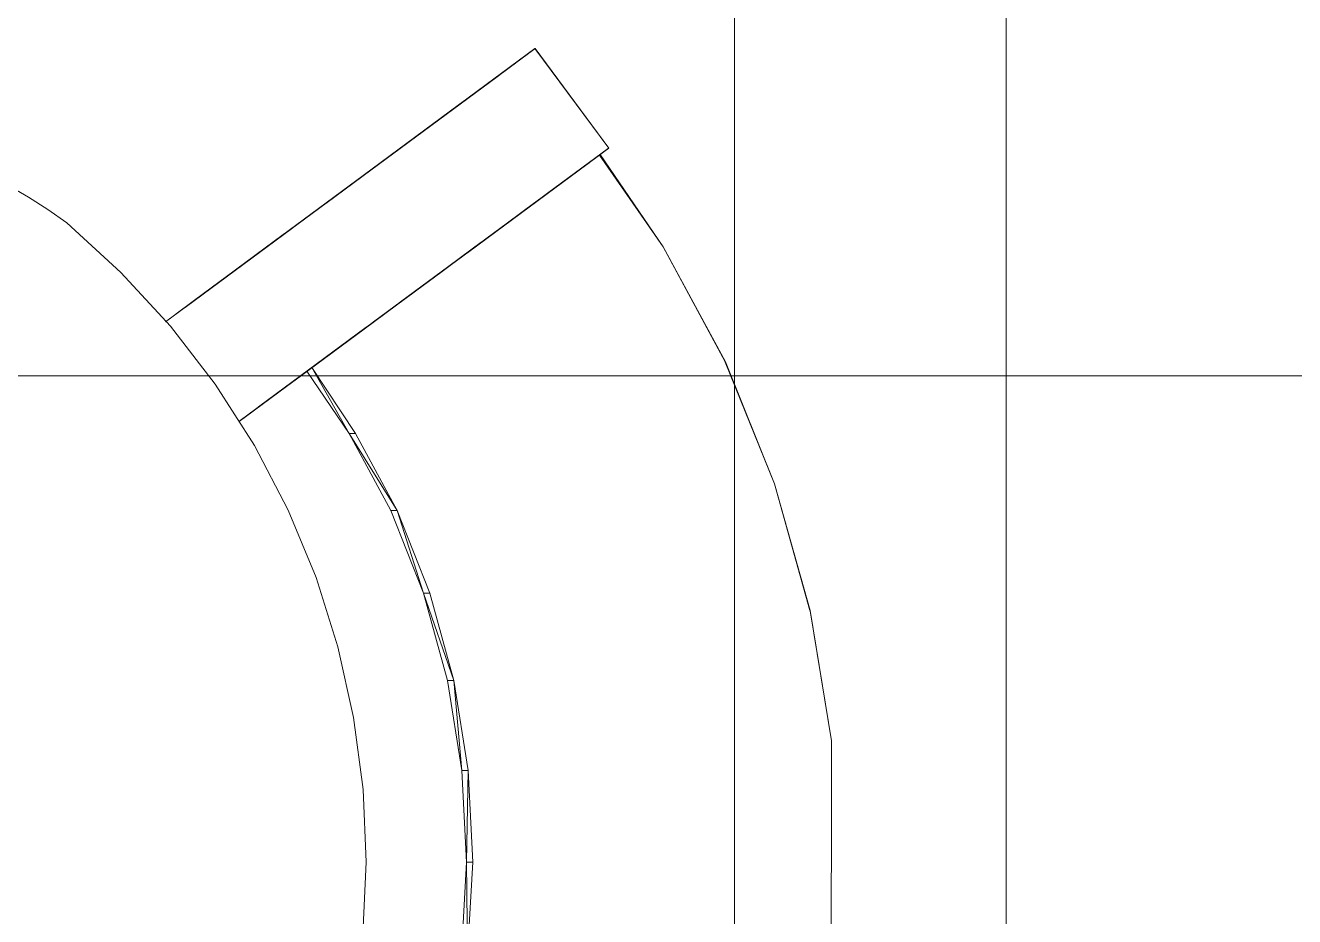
# Model space of a CAD drawing. Extents: x -566 to 72611, y -487 to 32334.
# Drawn here: x 171.61 to 183.16, y 50.22 to 58.33 of the extents above; entities that cross this region are included whole.
import ezdxf

# ---------------------------------------------------------------- set-up
doc = ezdxf.new("R2010")
doc.units = 0
doc.header["$LTSCALE"] = 0.5
doc.header["$MEASUREMENT"] = 0
doc.layers.add('ceilling', color=141, linetype='CONTINUOUS', lineweight=18)
doc.layers.add('floor', color=7, linetype='CONTINUOUS', lineweight=5, true_color=0xcfcfcf)
doc.layers.add('layout', color=7, linetype='CONTINUOUS', lineweight=5, true_color=0xcfcfcf)

msp = doc.modelspace()

# ---------------------------------------------------------------- hatches: boundary and pattern name
at = {"layer": 'floor'}
h = msp.add_hatch(dxfattribs=at)
h.set_pattern_fill('ANSI37', color=256, scale=100, angle=45)
h.set_pattern_definition([(90, (243.028, 267.632), (-12.5, 9e-16), []), (180, (243.028, 267.632), (-9e-16, -12.5), [])])
h.paths.add_polyline_path([(253.46925, 349.5), (154.11744, 349.5), (154.11744, 348.5), (101.14781, 348.5), (101.14781, 349.5), (0, 349.5), (0, 344.5), (36, 344.5, -0.33835703), (0, 308.66941), (0, 308.5), (0, 173.75), (253.46925, 173.75)])
h.paths.add_polyline_path([(36, 344.5), (0, 344.5), (0, 308.66941, 0.33835703)], flags=17)
h.paths.add_polyline_path([(253.46925, 173.75), (0, 173.75), (0, 173.74997), (0, 169.75), (253.46925, 169.75)])
h.paths.add_polyline_path([(253.46925, 169.75), (0, 169.75), (0, 149.21137), (36, 149.21137, -0.33835703), (0, 113.38078), (0, 113.21137), (0, 29.94998), (0, -5), (253.46925, -5)])
h.paths.add_polyline_path([(36, 149.21137), (0, 149.21137), (0, 113.38078, 0.33835703)], flags=17)
h.paths.add_polyline_path([(575.25, 169.75), (510, 169.75), (474.75, 169.75), (327.5, 169.75), (285.46925, 169.75), (285.46925, 165.75), (253.46925, 165.75), (253.46925, -5), (263.99725, -5), (263.99725, 95.99051), (287, 95.99051), (287, 97.5), (292, 97.5), (292, -5), (341.25, -5), (341.25, 13.02988), (341.25012, 15.02988), (346.24839, 15.02988, 0.36108524), (374.08728, 41.24999), (346.25012, 41.24999), (346.25012, 42.99999), (341.25, 42.99999), (341.25, 44.99999), (341.25, 97.5), (357.75, 97.5), (405.75, 97.5), (575.25, 97.5)])

# ---------------------------------------------------------------- linework, layer by layer
at = {"layer": 'ceilling'}
msp.add_line((178.06343, 169.75), (178.06343, -5), dxfattribs=at)
at = {"layer": 'layout'}
for points in [[(176.24933, 58.11842, 99.13116), (176.24933, 58.11842, 99.13116), (176.17535, 58.06378, 98.91173), (175.42394, 57.50833, 98.9153)], [(175.4962, 57.56175, 99.05018), (175.4962, 57.56175, 99.05018), (176.24933, 58.11842, 99.13116), (175.42394, 57.50833, 98.9153)], [(175.57043, 57.61669, 99.18358), (175.57043, 57.61669, 99.18358), (176.24933, 58.11842, 99.13116), (175.4962, 57.56175, 99.05018)], [(176.24835, 58.11762, 99.17127), (176.24835, 58.11762, 99.17127), (176.24933, 58.11842, 99.13116), (175.57043, 57.61669, 99.18358)], [(176.24358, 58.11422, 99.21101), (176.24358, 58.11422, 99.21101), (176.24835, 58.11762, 99.17127), (175.57043, 57.61669, 99.18358)], [(175.64673, 57.67303, 99.31546), (175.64673, 57.67303, 99.31546), (176.24358, 58.11422, 99.21101), (175.57043, 57.61669, 99.18358)], [(176.23527, 58.10807, 99.24994), (176.23527, 58.10807, 99.24994), (176.24358, 58.11422, 99.21101), (175.64673, 57.67303, 99.31546)], [(176.2234, 58.09931, 99.28759), (176.2234, 58.09931, 99.28759), (176.23527, 58.10807, 99.24994), (175.64673, 57.67303, 99.31546)], [(176.20824, 58.08805, 99.32354), (176.20824, 58.08805, 99.32354), (176.2234, 58.09931, 99.28759), (175.64673, 57.67303, 99.31546)], [(176.24933, 58.11842, 99.13116), (176.24933, 58.11842, 99.13116), (176.24835, 58.11762, 99.17127), (176.91898, 57.2122, 99.13116)], [(176.10381, 58.01084, 98.69127), (176.10381, 58.01084, 98.69127), (176.03448, 57.95961, 98.46981), (175.21912, 57.35701, 98.50219)], [(175.21912, 57.35701, 98.50219), (175.21912, 57.35701, 98.50219), (176.10381, 58.01084, 98.69127), (175.28527, 57.40593, 98.64127)], [(175.35363, 57.45637, 98.77898), (175.35363, 57.45637, 98.77898), (176.10381, 58.01084, 98.69127), (175.28527, 57.40593, 98.64127)], [(176.17535, 58.06378, 98.91173), (176.17535, 58.06378, 98.91173), (176.10381, 58.01084, 98.69127), (175.35363, 57.45637, 98.77898)], [(175.42394, 57.50833, 98.9153), (175.42394, 57.50833, 98.9153), (176.17535, 58.06378, 98.91173), (175.35363, 57.45637, 98.77898)], [(175.66862, 57.68916, 99.349), (175.66862, 57.68916, 99.349), (176.20824, 58.08805, 99.32354), (175.64673, 57.67303, 99.31546)], [(176.18978, 58.07436, 99.35736), (176.18978, 58.07436, 99.35736), (176.20824, 58.08805, 99.32354), (175.66862, 57.68916, 99.349)], [(175.69308, 57.70735, 99.37991), (175.69308, 57.70735, 99.37991), (176.18978, 58.07436, 99.35736), (175.66862, 57.68916, 99.349)], [(176.16826, 58.05848, 99.38866), (176.16826, 58.05848, 99.38866), (176.18978, 58.07436, 99.35736), (175.69308, 57.70735, 99.37991)], [(175.7201, 57.72725, 99.40791), (175.7201, 57.72725, 99.40791), (176.16826, 58.05848, 99.38866), (175.69308, 57.70735, 99.37991)], [(176.14404, 58.04059, 99.41708), (176.14404, 58.04059, 99.41708), (176.16826, 58.05848, 99.38866), (175.7201, 57.72725, 99.40791)], [(175.74932, 57.74885, 99.43272), (175.74932, 57.74885, 99.43272), (176.14404, 58.04059, 99.41708), (175.7201, 57.72725, 99.40791)], [(176.11739, 58.02088, 99.44228), (176.11739, 58.02088, 99.44228), (176.14404, 58.04059, 99.41708), (175.74932, 57.74885, 99.43272)], [(175.78038, 57.77178, 99.45412), (175.78038, 57.77178, 99.45412), (176.11739, 58.02088, 99.44228), (175.74932, 57.74885, 99.43272)], [(176.08853, 57.99952, 99.46399), (176.08853, 57.99952, 99.46399), (176.11739, 58.02088, 99.44228), (175.78038, 57.77178, 99.45412)], [(175.81303, 57.796, 99.47189), (175.81303, 57.796, 99.47189), (176.08853, 57.99952, 99.46399), (175.78038, 57.77178, 99.45412)], [(176.07019, 57.98602, 99.47467), (176.07019, 57.98602, 99.47467), (176.08853, 57.99952, 99.46399), (175.81303, 57.796, 99.47189)], [(175.84715, 57.82113, 99.48589), (175.84715, 57.82113, 99.48589), (176.07019, 57.98602, 99.47467), (175.81303, 57.796, 99.47189)], [(176.02568, 57.9531, 99.49591), (176.02568, 57.9531, 99.49591), (176.07019, 57.98602, 99.47467), (175.84715, 57.82113, 99.48589)], [(175.96735, 57.91002, 98.2474), (175.96735, 57.91002, 98.2474), (175.90266, 57.8622, 98.02406), (175.03289, 57.21938, 98.07724)], [(175.0928, 57.26367, 98.22014), (175.0928, 57.26367, 98.22014), (175.96735, 57.91002, 98.2474), (175.03289, 57.21938, 98.07724)], [(175.15492, 57.30955, 98.3618), (175.15492, 57.30955, 98.3618), (175.96735, 57.91002, 98.2474), (175.0928, 57.26367, 98.22014)], [(176.03448, 57.95961, 98.46981), (176.03448, 57.95961, 98.46981), (175.96735, 57.91002, 98.2474), (175.15492, 57.30955, 98.3618)], [(175.21912, 57.35701, 98.50219), (175.21912, 57.35701, 98.50219), (176.03448, 57.95961, 98.46981), (175.15492, 57.30955, 98.3618)], [(175.88212, 57.84705, 99.49599), (175.88212, 57.84705, 99.49599), (176.02568, 57.9531, 99.49591), (175.84715, 57.82113, 99.48589)], [(175.98997, 57.92669, 99.50204), (175.98997, 57.92669, 99.50204), (176.02568, 57.9531, 99.49591), (175.88212, 57.84705, 99.49599)], [(175.91783, 57.87339, 99.50208), (175.91783, 57.87339, 99.50208), (175.98997, 57.92669, 99.50204), (175.88212, 57.84705, 99.49599)], [(175.9539, 57.90004, 99.5041), (175.9539, 57.90004, 99.5041), (175.98997, 57.92669, 99.50204), (175.91783, 57.87339, 99.50208)], [(175.78002, 57.7716, 97.57471), (175.78002, 57.7716, 97.57471), (175.7223, 57.72889, 97.34878), (174.80728, 57.05266, 97.40278)], [(174.86573, 57.09586, 97.64159), (174.86573, 57.09586, 97.64159), (175.78002, 57.7716, 97.57471), (174.80728, 57.05266, 97.40278)], [(175.84018, 57.81602, 97.79981), (175.84018, 57.81602, 97.79981), (175.78002, 57.7716, 97.57471), (174.86573, 57.09586, 97.64159)], [(174.91929, 57.13541, 97.78793), (174.91929, 57.13541, 97.78793), (175.84018, 57.81602, 97.79981), (174.86573, 57.09586, 97.64159)], [(174.97505, 57.1766, 97.93317), (174.97505, 57.1766, 97.93317), (175.84018, 57.81602, 97.79981), (174.91929, 57.13541, 97.78793)], [(175.90266, 57.8622, 98.02406), (175.90266, 57.8622, 98.02406), (175.84018, 57.81602, 97.79981), (174.97505, 57.1766, 97.93317)], [(175.03289, 57.21938, 98.07724), (175.03289, 57.21938, 98.07724), (175.90266, 57.8622, 98.02406), (174.97505, 57.1766, 97.93317)], [(175.61372, 57.64857, 96.89454), (175.61372, 57.64857, 96.89454), (175.5626, 57.61085, 96.66515), (174.65492, 56.93998, 96.7232)], [(174.69808, 56.97192, 96.92383), (174.69808, 56.97192, 96.92383), (175.61372, 57.64857, 96.89454), (174.65492, 56.93998, 96.7232)], [(175.66679, 57.68788, 97.12204), (175.66679, 57.68788, 97.12204), (175.61372, 57.64857, 96.89454), (174.69808, 56.97192, 96.92383)], [(174.7514, 57.01129, 97.16315), (174.7514, 57.01129, 97.16315), (175.66679, 57.68788, 97.12204), (174.69808, 56.97192, 96.92383)], [(175.7223, 57.72889, 97.34878), (175.7223, 57.72889, 97.34878), (175.66679, 57.68788, 97.12204), (174.7514, 57.01129, 97.16315)], [(174.80728, 57.05266, 97.40278), (174.80728, 57.05266, 97.40278), (175.7223, 57.72889, 97.34878), (174.7514, 57.01129, 97.16315)], [(175.43751, 57.51843, 96.07679), (175.43751, 57.51843, 96.07679), (175.39679, 57.48831, 95.87997), (174.48825, 56.81683, 95.92342)], [(174.52909, 56.84701, 96.1236), (174.52909, 56.84701, 96.1236), (175.43751, 57.51843, 96.07679), (174.48825, 56.81683, 95.92342)], [(175.47872, 57.54891, 96.27345), (175.47872, 57.54891, 96.27345), (175.43751, 57.51843, 96.07679), (174.52909, 56.84701, 96.1236)], [(174.57042, 56.87761, 96.32362), (174.57042, 56.87761, 96.32362), (175.47872, 57.54891, 96.27345), (174.52909, 56.84701, 96.1236)], [(175.52054, 57.57976, 96.46996), (175.52054, 57.57976, 96.46996), (175.47872, 57.54891, 96.27345), (174.57042, 56.87761, 96.32362)], [(174.61236, 56.90858, 96.52348), (174.61236, 56.90858, 96.52348), (175.52054, 57.57976, 96.46996), (174.57042, 56.87761, 96.32362)], [(175.5626, 57.61085, 96.66515), (175.5626, 57.61085, 96.66515), (175.52054, 57.57976, 96.46996), (174.61236, 56.90858, 96.52348)], [(174.65492, 56.93998, 96.7232), (174.65492, 56.93998, 96.7232), (175.5626, 57.61085, 96.66515), (174.61236, 56.90858, 96.52348)], [(174.43579, 56.77807, 69.60521), (174.43579, 56.77807, 69.60521), (174.35594, 56.71905, 70.13375), (175.3145, 57.42753, 69.78666)], [(175.23452, 57.36838, 70.31632), (175.23452, 57.36838, 70.31632), (175.3145, 57.42753, 69.78666), (174.35594, 56.71905, 70.13375)], [(175.31694, 57.42929, 95.4859), (175.31694, 57.42929, 95.4859), (175.27781, 57.40039, 95.28864), (174.3689, 56.72867, 95.32201)], [(174.40816, 56.75763, 95.52263), (174.40816, 56.75763, 95.52263), (175.31694, 57.42929, 95.4859), (174.3689, 56.72867, 95.32201)], [(175.35656, 57.45862, 95.68301), (175.35656, 57.45862, 95.68301), (175.31694, 57.42929, 95.4859), (174.40816, 56.75763, 95.52263)], [(174.4479, 56.78702, 95.7231), (174.4479, 56.78702, 95.7231), (175.35656, 57.45862, 95.68301), (174.40816, 56.75763, 95.52263)], [(175.39679, 57.48831, 95.87997), (175.39679, 57.48831, 95.87997), (175.35656, 57.45862, 95.68301), (174.4479, 56.78702, 95.7231)], [(174.48825, 56.81683, 95.92342), (174.48825, 56.81683, 95.92342), (175.39679, 57.48831, 95.87997), (174.4479, 56.78702, 95.7231)], [(174.19331, 56.59888, 71.18913), (174.19331, 56.59888, 71.18913), (175.15333, 57.30839, 70.84637), (174.27512, 56.6593, 70.66154)], [(175.07128, 57.24773, 71.3762), (175.07128, 57.24773, 71.3762), (175.15333, 57.30839, 70.84637), (174.19331, 56.59888, 71.18913)], [(175.1636, 57.316, 94.69602), (175.1636, 57.316, 94.69602), (175.12667, 57.28862, 94.49821), (174.21752, 56.61677, 94.51851)], [(174.25457, 56.64409, 94.71931), (174.25457, 56.64409, 94.71931), (175.1636, 57.316, 94.69602), (174.21752, 56.61677, 94.51851)], [(175.12667, 57.28862, 94.49821), (175.12667, 57.28862, 94.49821), (175.09011, 57.26166, 94.29983), (174.21752, 56.61677, 94.51851)], [(175.20114, 57.34368, 94.89371), (175.20114, 57.34368, 94.89371), (175.1636, 57.316, 94.69602), (174.25457, 56.64409, 94.71931)], [(174.29211, 56.6719, 94.92035), (174.29211, 56.6719, 94.92035), (175.20114, 57.34368, 94.89371), (174.25457, 56.64409, 94.71931)], [(174.27512, 56.6593, 70.66154), (174.27512, 56.6593, 70.66154), (175.23452, 57.36838, 70.31632), (174.35594, 56.71905, 70.13375)], [(175.15333, 57.30839, 70.84637), (175.15333, 57.30839, 70.84637), (175.23452, 57.36838, 70.31632), (174.27512, 56.6593, 70.66154)], [(175.23917, 57.37185, 95.09125), (175.23917, 57.37185, 95.09125), (175.20114, 57.34368, 94.89371), (174.29211, 56.6719, 94.92035)], [(174.33026, 56.70007, 95.12125), (174.33026, 56.70007, 95.12125), (175.23917, 57.37185, 95.09125), (174.29211, 56.6719, 94.92035)], [(175.27781, 57.40039, 95.28864), (175.27781, 57.40039, 95.28864), (175.23917, 57.37185, 95.09125), (174.33026, 56.70007, 95.12125)], [(174.3689, 56.72867, 95.32201), (174.3689, 56.72867, 95.32201), (175.27781, 57.40039, 95.28864), (174.33026, 56.70007, 95.12125)], [(175.09011, 57.26166, 94.29983), (175.09011, 57.26166, 94.29983), (174.89581, 57.11807, 93.23678), (174.0231, 56.47312, 93.45466)], [(174.21752, 56.61677, 94.51851), (174.21752, 56.61677, 94.51851), (175.09011, 57.26166, 94.29983), (174.0231, 56.47312, 93.45466)], [(174.02689, 56.4758, 72.24366), (174.02689, 56.4758, 72.24366), (174.98813, 57.18628, 71.90582), (174.11065, 56.53774, 71.7165)], [(174.904, 57.12416, 72.43523), (174.904, 57.12416, 72.43523), (174.98813, 57.18628, 71.90582), (174.02689, 56.4758, 72.24366)], [(174.11065, 56.53774, 71.7165), (174.11065, 56.53774, 71.7165), (175.07128, 57.24773, 71.3762), (174.19331, 56.59888, 71.18913)], [(174.98813, 57.18628, 71.90582), (174.98813, 57.18628, 71.90582), (175.07128, 57.24773, 71.3762), (174.11065, 56.53774, 71.7165)], [(174.89581, 57.11807, 93.23678), (174.89581, 57.11807, 93.23678), (175.09011, 57.26166, 94.29983), (174.32843, 56.69873, 90.13162)], [(176.91898, 57.2122, 99.13116), (176.91898, 57.2122, 99.13116), (176.09359, 56.60217, 98.9153), (176.84512, 57.15762, 98.91173)], [(176.16586, 56.65559, 99.05018), (176.16586, 56.65559, 99.05018), (176.09359, 56.60217, 98.9153), (176.91898, 57.2122, 99.13116)], [(176.2402, 56.71047, 99.18358), (176.2402, 56.71047, 99.18358), (176.16586, 56.65559, 99.05018), (176.91898, 57.2122, 99.13116)], [(176.918, 57.21147, 99.17127), (176.918, 57.21147, 99.17127), (176.2402, 56.71047, 99.18358), (176.91898, 57.2122, 99.13116)], [(176.91336, 57.208, 99.21101), (176.91336, 57.208, 99.21101), (176.2402, 56.71047, 99.18358), (176.918, 57.21147, 99.17127)], [(176.31639, 56.76682, 99.31546), (176.31639, 56.76682, 99.31546), (176.2402, 56.71047, 99.18358), (176.91336, 57.208, 99.21101)], [(176.90504, 57.20185, 99.24994), (176.90504, 57.20185, 99.24994), (176.31639, 56.76682, 99.31546), (176.91336, 57.208, 99.21101)], [(176.89318, 57.19309, 99.28759), (176.89318, 57.19309, 99.28759), (176.31639, 56.76682, 99.31546), (176.90504, 57.20185, 99.24994)], [(176.87802, 57.18184, 99.32354), (176.87802, 57.18184, 99.32354), (176.31639, 56.76682, 99.31546), (176.89318, 57.19309, 99.28759)], [(176.33827, 56.783, 99.349), (176.33827, 56.783, 99.349), (176.31639, 56.76682, 99.31546), (176.87802, 57.18184, 99.32354)], [(176.85955, 57.16821, 99.35736), (176.85955, 57.16821, 99.35736), (176.33827, 56.783, 99.349), (176.87802, 57.18184, 99.32354)], [(174.89581, 57.11807, 93.23678), (174.89581, 57.11807, 93.23678), (174.32843, 56.69873, 90.13162), (173.45254, 56.05134, 90.33164)], [(174.0231, 56.47312, 93.45466), (174.0231, 56.47312, 93.45466), (174.89581, 57.11807, 93.23678), (173.45254, 56.05134, 90.33164)], [(173.85643, 56.34985, 73.29733), (173.85643, 56.34985, 73.29733), (174.81889, 57.06124, 72.96442), (173.94215, 56.41319, 72.77061)], [(174.73281, 56.9976, 73.49339), (174.73281, 56.9976, 73.49339), (174.81889, 57.06124, 72.96442), (173.85643, 56.34985, 73.29733)], [(173.94215, 56.41319, 72.77061), (173.94215, 56.41319, 72.77061), (174.904, 57.12416, 72.43523), (174.02689, 56.4758, 72.24366)], [(174.81889, 57.06124, 72.96442), (174.81889, 57.06124, 72.96442), (174.904, 57.12416, 72.43523), (173.94215, 56.41319, 72.77061)], [(176.77347, 57.10469, 98.69127), (176.77347, 57.10469, 98.69127), (175.88889, 56.45079, 98.50219), (176.70414, 57.05339, 98.46982)], [(175.95505, 56.49977, 98.64127), (175.95505, 56.49977, 98.64127), (175.88889, 56.45079, 98.50219), (176.77347, 57.10469, 98.69127)], [(176.02328, 56.55021, 98.77898), (176.02328, 56.55021, 98.77898), (175.95505, 56.49977, 98.64127), (176.77347, 57.10469, 98.69127)], [(176.84512, 57.15762, 98.91173), (176.84512, 57.15762, 98.91173), (176.02328, 56.55021, 98.77898), (176.77347, 57.10469, 98.69127)], [(176.09359, 56.60217, 98.9153), (176.09359, 56.60217, 98.9153), (176.02328, 56.55021, 98.77898), (176.84512, 57.15762, 98.91173)], [(176.36285, 56.80113, 99.37991), (176.36285, 56.80113, 99.37991), (176.33827, 56.783, 99.349), (176.85955, 57.16821, 99.35736)], [(176.83803, 57.15233, 99.38866), (176.83803, 57.15233, 99.38866), (176.36285, 56.80113, 99.37991), (176.85955, 57.16821, 99.35736)], [(176.38988, 56.82109, 99.40791), (176.38988, 56.82109, 99.40791), (176.36285, 56.80113, 99.37991), (176.83803, 57.15233, 99.38866)], [(176.81382, 57.13444, 99.41708), (176.81382, 57.13444, 99.41708), (176.38988, 56.82109, 99.40791), (176.83803, 57.15233, 99.38866)], [(176.41898, 56.84263, 99.43272), (176.41898, 56.84263, 99.43272), (176.38988, 56.82109, 99.40791), (176.81382, 57.13444, 99.41708)], [(176.78704, 57.11466, 99.44228), (176.78704, 57.11466, 99.44228), (176.41898, 56.84263, 99.43272), (176.81382, 57.13444, 99.41708)], [(176.45016, 56.86563, 99.45412), (176.45016, 56.86563, 99.45412), (176.41898, 56.84263, 99.43272), (176.78704, 57.11466, 99.44228)], [(176.75818, 57.09337, 99.46399), (176.75818, 57.09337, 99.46399), (176.45016, 56.86563, 99.45412), (176.78704, 57.11466, 99.44228)], [(176.48281, 56.88978, 99.47189), (176.48281, 56.88978, 99.47189), (176.45016, 56.86563, 99.45412), (176.75818, 57.09337, 99.46399)], [(176.73996, 57.07986, 99.47467), (176.73996, 57.07986, 99.47467), (176.48281, 56.88978, 99.47189), (176.75818, 57.09337, 99.46399)], [(176.5168, 56.91497, 99.48589), (176.5168, 56.91497, 99.48589), (176.48281, 56.88978, 99.47189), (176.73996, 57.07986, 99.47467)], [(176.69533, 57.04688, 99.49591), (176.69533, 57.04688, 99.49591), (176.5168, 56.91497, 99.48589), (176.73996, 57.07986, 99.47467)], [(176.73996, 57.07986, 99.47467), (176.73996, 57.07986, 99.47467), (176.72749, 57.07067, 99.48193), (176.69533, 57.04688, 99.49591)], [(176.83392, 57.14929, 99.38858), (176.83392, 57.14929, 99.38858), (176.84256, 57.15568, 99.41594), (177.41422, 56.31578, 99.05909)], [(173.76961, 56.28572, 73.82384), (173.76961, 56.28572, 73.82384), (174.73281, 56.9976, 73.49339), (173.85643, 56.34985, 73.29733)], [(174.64575, 56.93322, 74.02213), (174.64575, 56.93322, 74.02213), (174.73281, 56.9976, 73.49339), (173.76961, 56.28572, 73.82384)], [(176.57232, 56.95598, 98.02406), (176.57232, 56.95598, 98.02406), (175.64482, 56.27045, 97.93317), (176.50995, 56.90986, 97.79981)], [(175.70266, 56.31316, 98.07724), (175.70266, 56.31316, 98.07724), (175.64482, 56.27045, 97.93317), (176.57232, 56.95598, 98.02406)], [(176.63713, 57.00387, 98.2474), (176.63713, 57.00387, 98.2474), (175.70266, 56.31316, 98.07724), (176.57232, 56.95598, 98.02406)], [(175.76258, 56.35751, 98.22014), (175.76258, 56.35751, 98.22014), (175.70266, 56.31316, 98.07724), (176.63713, 57.00387, 98.2474)], [(175.8247, 56.40339, 98.3618), (175.8247, 56.40339, 98.3618), (175.76258, 56.35751, 98.22014), (176.63713, 57.00387, 98.2474)], [(176.70414, 57.05339, 98.46982), (176.70414, 57.05339, 98.46982), (175.8247, 56.40339, 98.3618), (176.63713, 57.00387, 98.2474)], [(175.88889, 56.45079, 98.50219), (175.88889, 56.45079, 98.50219), (175.8247, 56.40339, 98.3618), (176.70414, 57.05339, 98.46982)], [(176.5519, 56.94083, 99.49599), (176.5519, 56.94083, 99.49599), (176.5168, 56.91497, 99.48589), (176.69533, 57.04688, 99.49591)], [(176.65963, 57.02048, 99.50204), (176.65963, 57.02048, 99.50204), (176.5519, 56.94083, 99.49599), (176.69533, 57.04688, 99.49591)], [(176.5876, 56.96724, 99.50208), (176.5876, 56.96724, 99.50208), (176.5519, 56.94083, 99.49599), (176.65963, 57.02048, 99.50204)], [(176.62368, 56.99389, 99.5041), (176.62368, 56.99389, 99.5041), (176.5876, 56.96724, 99.50208), (176.65963, 57.02048, 99.50204)], [(171.45651, 56.87201, 85.96846), (171.45651, 56.87201, 85.96846), (171.45651, 56.87201, 87.09528), (171.63888, 56.76643, 85.96846)], [(171.63888, 56.76643, 87.09528), (171.63888, 56.76643, 87.09528), (171.63888, 56.76643, 85.96846), (171.45651, 56.87201, 87.09528)], [(173.59328, 56.15539, 74.87617), (173.59328, 56.15539, 74.87617), (174.5577, 56.86812, 74.55066), (173.68193, 56.22092, 74.35011)], [(174.46856, 56.80235, 75.07896), (174.46856, 56.80235, 75.07896), (174.5577, 56.86812, 74.55066), (173.59328, 56.15539, 74.87617)], [(173.68193, 56.22092, 74.35011), (173.68193, 56.22092, 74.35011), (174.64575, 56.93322, 74.02213), (173.76961, 56.28572, 73.82384)], [(174.5577, 56.86812, 74.55066), (174.5577, 56.86812, 74.55066), (174.64575, 56.93322, 74.02213), (173.68193, 56.22092, 74.35011)], [(176.44979, 56.86538, 97.57471), (176.44979, 56.86538, 97.57471), (175.47705, 56.14651, 97.40278), (176.39195, 56.82267, 97.34877)], [(175.5355, 56.18964, 97.64159), (175.5355, 56.18964, 97.64159), (175.47705, 56.14651, 97.40278), (176.44979, 56.86538, 97.57471)], [(176.50995, 56.90986, 97.79981), (176.50995, 56.90986, 97.79981), (175.5355, 56.18964, 97.64159), (176.44979, 56.86538, 97.57471)], [(175.58906, 56.22925, 97.78793), (175.58906, 56.22925, 97.78793), (175.5355, 56.18964, 97.64159), (176.50995, 56.90986, 97.79981)], [(175.64482, 56.27045, 97.93317), (175.64482, 56.27045, 97.93317), (175.58906, 56.22925, 97.78793), (176.50995, 56.90986, 97.79981)], [(171.63888, 56.76643, 85.96846), (171.63888, 56.76643, 85.96846), (171.63888, 56.76643, 87.09528), (171.81635, 56.65334, 85.96846)], [(171.81635, 56.65334, 87.09528), (171.81635, 56.65334, 87.09528), (171.81635, 56.65334, 85.96846), (171.63888, 56.76643, 87.09528)], [(173.41267, 56.0219, 75.92941), (173.41267, 56.0219, 75.92941), (174.37856, 56.73578, 75.60703), (173.50365, 56.08913, 75.402)], [(174.28783, 56.66873, 76.1329), (174.28783, 56.66873, 76.1329), (174.37856, 56.73578, 75.60703), (173.41267, 56.0219, 75.92941)], [(173.50365, 56.08913, 75.402), (173.50365, 56.08913, 75.402), (174.46856, 56.80235, 75.07896), (173.59328, 56.15539, 74.87617)], [(174.37856, 56.73578, 75.60703), (174.37856, 56.73578, 75.60703), (174.46856, 56.80235, 75.07896), (173.50365, 56.08913, 75.402)], [(176.28337, 56.74242, 96.89454), (176.28337, 56.74242, 96.89454), (175.32457, 56.03382, 96.7232), (176.23238, 56.70469, 96.66515)], [(175.36786, 56.06577, 96.92383), (175.36786, 56.06577, 96.92383), (175.32457, 56.03382, 96.7232), (176.28337, 56.74242, 96.89454)], [(176.33656, 56.78166, 97.12204), (176.33656, 56.78166, 97.12204), (175.36786, 56.06577, 96.92383), (176.28337, 56.74242, 96.89454)], [(175.42105, 56.10513, 97.16315), (175.42105, 56.10513, 97.16315), (175.36786, 56.06577, 96.92383), (176.33656, 56.78166, 97.12204)], [(176.39195, 56.82267, 97.34877), (176.39195, 56.82267, 97.34877), (175.42105, 56.10513, 97.16315), (176.33656, 56.78166, 97.12204)], [(175.47705, 56.14651, 97.40278), (175.47705, 56.14651, 97.40278), (175.42105, 56.10513, 97.16315), (176.39195, 56.82267, 97.34877)], [(171.81635, 56.65334, 85.96846), (171.81635, 56.65334, 85.96846), (171.81635, 56.65334, 87.09528), (171.98881, 56.53289, 85.96846)], [(171.98881, 56.53289, 87.09528), (171.98881, 56.53289, 87.09528), (171.98881, 56.53289, 85.96846), (171.81635, 56.65334, 87.09528)], [(174.32843, 56.69873, 90.13162), (174.32843, 56.69873, 90.13162), (173.78013, 56.29344, 86.51551), (172.89714, 55.64089, 86.66975)], [(173.45254, 56.05134, 90.33164), (173.45254, 56.05134, 90.33164), (174.32843, 56.69873, 90.13162), (172.89714, 55.64089, 86.66975)], [(173.23243, 55.88865, 77.04001), (173.23243, 55.88865, 77.04001), (174.19637, 56.60114, 76.67755), (173.31962, 55.9532, 76.48314)], [(174.11114, 56.53816, 77.22154), (174.11114, 56.53816, 77.22154), (174.19637, 56.60114, 76.67755), (173.23243, 55.88865, 77.04001)], [(173.31962, 55.9532, 76.48314), (173.31962, 55.9532, 76.48314), (174.28783, 56.66873, 76.1329), (173.41267, 56.0219, 75.92941)], [(174.19637, 56.60114, 76.67755), (174.19637, 56.60114, 76.67755), (174.28783, 56.66873, 76.1329), (173.31962, 55.9532, 76.48314)], [(174.0231, 56.47312, 93.45466), (174.0231, 56.47312, 93.45466), (173.45254, 56.05134, 90.33164), (174.21752, 56.61677, 94.51851)], [(176.10729, 56.61221, 96.07679), (176.10729, 56.61221, 96.07679), (175.15803, 55.91061, 95.92342), (176.06644, 56.58209, 95.87997)], [(175.19887, 55.94085, 96.1236), (175.19887, 55.94085, 96.1236), (175.15803, 55.91061, 95.92342), (176.10729, 56.61221, 96.07679)], [(176.14849, 56.64269, 96.27345), (176.14849, 56.64269, 96.27345), (175.19887, 55.94085, 96.1236), (176.10729, 56.61221, 96.07679)], [(175.2402, 55.9714, 96.32362), (175.2402, 55.9714, 96.32362), (175.19887, 55.94085, 96.1236), (176.14849, 56.64269, 96.27345)], [(176.19031, 56.6736, 96.46996), (176.19031, 56.6736, 96.46996), (175.2402, 55.9714, 96.32362), (176.14849, 56.64269, 96.27345)], [(175.28214, 56.00243, 96.52348), (175.28214, 56.00243, 96.52348), (175.2402, 55.9714, 96.32362), (176.19031, 56.6736, 96.46996)], [(176.23238, 56.70469, 96.66515), (176.23238, 56.70469, 96.66515), (175.28214, 56.00243, 96.52348), (176.19031, 56.6736, 96.46996)], [(175.32457, 56.03382, 96.7232), (175.32457, 56.03382, 96.7232), (175.28214, 56.00243, 96.52348), (176.23238, 56.70469, 96.66515)], [(171.98881, 56.53289, 85.96846), (171.98881, 56.53289, 85.96846), (171.98881, 56.53289, 87.09528), (172.4808, 56.08247, 85.96846)], [(172.4808, 56.08247, 87.09528), (172.4808, 56.08247, 87.09528), (172.4808, 56.08247, 85.96846), (171.98881, 56.53289, 87.09528)], [(173.07579, 55.77292, 78.15737), (173.07579, 55.77292, 78.15737), (174.03178, 56.47945, 77.76673), (173.15112, 55.82859, 77.59811)], [(173.95817, 56.42511, 78.31305), (173.95817, 56.42511, 78.31305), (174.03178, 56.47945, 77.76673), (173.07579, 55.77292, 78.15737)], [(173.15112, 55.82859, 77.59811), (173.15112, 55.82859, 77.59811), (174.11114, 56.53816, 77.22154), (173.23243, 55.88865, 77.04001)], [(174.03178, 56.47945, 77.76673), (174.03178, 56.47945, 77.76673), (174.11114, 56.53816, 77.22154), (173.15112, 55.82859, 77.59811)], [(175.94747, 56.49417, 95.28864), (175.94747, 56.49417, 95.28864), (175.00004, 55.79391, 95.12125), (175.90895, 56.46564, 95.09125)], [(175.03868, 55.82245, 95.32201), (175.03868, 55.82245, 95.32201), (175.00004, 55.79391, 95.12125), (175.94747, 56.49417, 95.28864)], [(175.10557, 55.87191, 69.60521), (175.10557, 55.87191, 69.60521), (175.98427, 56.52137, 69.78666), (175.0256, 55.81283, 70.13375)], [(175.9043, 56.46217, 70.31632), (175.9043, 56.46217, 70.31632), (175.0256, 55.81283, 70.13375), (175.98427, 56.52137, 69.78666)], [(175.9866, 56.52307, 95.4859), (175.9866, 56.52307, 95.4859), (175.03868, 55.82245, 95.32201), (175.94747, 56.49417, 95.28864)], [(175.07793, 55.85147, 95.52263), (175.07793, 55.85147, 95.52263), (175.03868, 55.82245, 95.32201), (175.9866, 56.52307, 95.4859)], [(176.02634, 56.5524, 95.68301), (176.02634, 56.5524, 95.68301), (175.07793, 55.85147, 95.52263), (175.9866, 56.52307, 95.4859)], [(175.11767, 55.88086, 95.7231), (175.11767, 55.88086, 95.7231), (175.07793, 55.85147, 95.52263), (176.02634, 56.5524, 95.68301)], [(176.06644, 56.58209, 95.87997), (176.06644, 56.58209, 95.87997), (175.11767, 55.88086, 95.7231), (176.02634, 56.5524, 95.68301)], [(175.15803, 55.91061, 95.92342), (175.15803, 55.91061, 95.92342), (175.11767, 55.88086, 95.7231), (176.06644, 56.58209, 95.87997)], [(172.94324, 55.67496, 79.27898), (172.94324, 55.67496, 79.27898), (173.89054, 56.3751, 78.8604), (173.00658, 55.72175, 78.71768)], [(173.82867, 56.3294, 79.40871), (173.82867, 56.3294, 79.40871), (173.89054, 56.3751, 78.8604), (172.94324, 55.67496, 79.27898)], [(173.00658, 55.72175, 78.71768), (173.00658, 55.72175, 78.71768), (173.95817, 56.42511, 78.31305), (173.07579, 55.77292, 78.15737)], [(173.89054, 56.3751, 78.8604), (173.89054, 56.3751, 78.8604), (173.95817, 56.42511, 78.31305), (173.00658, 55.72175, 78.71768)], [(174.86309, 55.69273, 71.18913), (174.86309, 55.69273, 71.18913), (174.94489, 55.75315, 70.66154), (175.82311, 56.40224, 70.84637)], [(175.74094, 56.34151, 71.3762), (175.74094, 56.34151, 71.3762), (174.86309, 55.69273, 71.18913), (175.82311, 56.40224, 70.84637)], [(175.83338, 56.40978, 94.69602), (175.83338, 56.40978, 94.69602), (174.8873, 55.71062, 94.51851), (175.79633, 56.38246, 94.49821)], [(174.92423, 55.73794, 94.71931), (174.92423, 55.73794, 94.71931), (174.8873, 55.71062, 94.51851), (175.83338, 56.40978, 94.69602)], [(175.79633, 56.38246, 94.49821), (175.79633, 56.38246, 94.49821), (174.8873, 55.71062, 94.51851), (175.75977, 56.35545, 94.29983)], [(175.87092, 56.43752, 94.8937), (175.87092, 56.43752, 94.8937), (174.92423, 55.73794, 94.71931), (175.83338, 56.40978, 94.69602)], [(174.96189, 55.76568, 94.92035), (174.96189, 55.76568, 94.92035), (174.92423, 55.73794, 94.71931), (175.87092, 56.43752, 94.8937)], [(174.94489, 55.75315, 70.66154), (174.94489, 55.75315, 70.66154), (175.0256, 55.81283, 70.13375), (175.9043, 56.46217, 70.31632)], [(175.82311, 56.40224, 70.84637), (175.82311, 56.40224, 70.84637), (174.94489, 55.75315, 70.66154), (175.9043, 56.46217, 70.31632)], [(175.90895, 56.46564, 95.09125), (175.90895, 56.46564, 95.09125), (174.96189, 55.76568, 94.92035), (175.87092, 56.43752, 94.8937)], [(175.00004, 55.79391, 95.12125), (175.00004, 55.79391, 95.12125), (174.96189, 55.76568, 94.92035), (175.90895, 56.46564, 95.09125)], [(172.88601, 55.63267, 79.84115), (172.88601, 55.63267, 79.84115), (173.82867, 56.3294, 79.40871), (172.94324, 55.67496, 79.27898)], [(173.77279, 56.28809, 79.95786), (173.77279, 56.28809, 79.95786), (173.82867, 56.3294, 79.40871), (172.88601, 55.63267, 79.84115)], [(175.75977, 56.35545, 94.29983), (175.75977, 56.35545, 94.29983), (174.69287, 55.5669, 93.45466), (175.56559, 56.21191, 93.23678)], [(174.8873, 55.71062, 94.51851), (174.8873, 55.71062, 94.51851), (174.69287, 55.5669, 93.45466), (175.75977, 56.35545, 94.29983)], [(174.69654, 55.56964, 72.24366), (174.69654, 55.56964, 72.24366), (174.7803, 55.63152, 71.7165), (175.65791, 56.28012, 71.90582)], [(175.57378, 56.21794, 72.43523), (175.57378, 56.21794, 72.43523), (174.69654, 55.56964, 72.24366), (175.65791, 56.28012, 71.90582)], [(174.7803, 55.63152, 71.7165), (174.7803, 55.63152, 71.7165), (174.86309, 55.69273, 71.18913), (175.74094, 56.34151, 71.3762)], [(175.65791, 56.28012, 71.90582), (175.65791, 56.28012, 71.90582), (174.7803, 55.63152, 71.7165), (175.74094, 56.34151, 71.3762)], [(177.98088, 55.2671, 99.01575), (177.98088, 55.2671, 99.01575), (177.97832, 55.26735, 98.97552), (177.41422, 56.31578, 99.05909)], [(175.56559, 56.21191, 93.23678), (175.56559, 56.21191, 93.23678), (174.12219, 55.14513, 90.33164), (174.99821, 55.79251, 90.13161)], [(174.69287, 55.5669, 93.45466), (174.69287, 55.5669, 93.45466), (174.12219, 55.14513, 90.33164), (175.56559, 56.21191, 93.23678)], [(174.52608, 55.44363, 73.29733), (174.52608, 55.44363, 73.29733), (174.6118, 55.50703, 72.77061), (175.48867, 56.15502, 72.96442)], [(175.40259, 56.09144, 73.49339), (175.40259, 56.09144, 73.49339), (174.52608, 55.44363, 73.29733), (175.48867, 56.15502, 72.96442)], [(174.6118, 55.50703, 72.77061), (174.6118, 55.50703, 72.77061), (174.69654, 55.56964, 72.24366), (175.57378, 56.21794, 72.43523)], [(175.57378, 56.21794, 72.43523), (175.57378, 56.21794, 72.43523), (174.6118, 55.50703, 72.77061), (175.48867, 56.15502, 72.96442)], [(172.93133, 55.59204, 85.96846), (172.93133, 55.59204, 85.96846), (172.4808, 56.08247, 85.96846), (172.93133, 55.59204, 87.09528)], [(172.4808, 56.08247, 87.09528), (172.4808, 56.08247, 87.09528), (172.93133, 55.59204, 87.09528), (172.4808, 56.08247, 85.96846)], [(174.35171, 55.31476, 74.35011), (174.35171, 55.31476, 74.35011), (174.43939, 55.37956, 73.82384), (175.31552, 56.02707, 74.02213)], [(175.22736, 55.96196, 74.55066), (175.22736, 55.96196, 74.55066), (174.35171, 55.31476, 74.35011), (175.31552, 56.02707, 74.02213)], [(174.43939, 55.37956, 73.82384), (174.43939, 55.37956, 73.82384), (174.52608, 55.44363, 73.29733), (175.40259, 56.09144, 73.49339)], [(175.31552, 56.02707, 74.02213), (175.31552, 56.02707, 74.02213), (174.43939, 55.37956, 73.82384), (175.40259, 56.09144, 73.49339)], [(174.26306, 55.24917, 74.87617), (174.26306, 55.24917, 74.87617), (174.35171, 55.31476, 74.35011), (175.22736, 55.96196, 74.55066)], [(175.13834, 55.89613, 75.07896), (175.13834, 55.89613, 75.07896), (174.26306, 55.24917, 74.87617), (175.22736, 55.96196, 74.55066)], [(174.99821, 55.79251, 90.13161), (174.99821, 55.79251, 90.13161), (173.56692, 54.73473, 86.66975), (174.44978, 55.38723, 86.51551)], [(174.12219, 55.14513, 90.33164), (174.12219, 55.14513, 90.33164), (173.56692, 54.73473, 86.66975), (174.99821, 55.79251, 90.13161)], [(174.08233, 55.11568, 75.92941), (174.08233, 55.11568, 75.92941), (174.1733, 55.18291, 75.402), (175.04834, 55.82957, 75.60703)], [(174.95761, 55.76258, 76.1329), (174.95761, 55.76258, 76.1329), (174.08233, 55.11568, 75.92941), (175.04834, 55.82957, 75.60703)], [(174.1733, 55.18291, 75.402), (174.1733, 55.18291, 75.402), (174.26306, 55.24917, 74.87617), (175.13834, 55.89613, 75.07896)], [(175.04834, 55.82957, 75.60703), (175.04834, 55.82957, 75.60703), (174.1733, 55.18291, 75.402), (175.13834, 55.89613, 75.07896)], [(173.90209, 54.98249, 77.04001), (173.90209, 54.98249, 77.04001), (173.98939, 55.04698, 76.48314), (174.86614, 55.69498, 76.67755)], [(174.78091, 55.63194, 77.22154), (174.78091, 55.63194, 77.22154), (173.90209, 54.98249, 77.04001), (174.86614, 55.69498, 76.67755)], [(173.98939, 55.04698, 76.48314), (173.98939, 55.04698, 76.48314), (174.08233, 55.11568, 75.92941), (174.95761, 55.76258, 76.1329)], [(174.86614, 55.69498, 76.67755), (174.86614, 55.69498, 76.67755), (173.98939, 55.04698, 76.48314), (174.95761, 55.76258, 76.1329)], [(173.33685, 55.06534, 85.96846), (173.33685, 55.06534, 85.96846), (172.93133, 55.59204, 85.96846), (173.33685, 55.06534, 87.09528)], [(172.93133, 55.59204, 87.09528), (172.93133, 55.59204, 87.09528), (173.33685, 55.06534, 87.09528), (172.93133, 55.59204, 85.96846)], [(173.74557, 54.86676, 78.15737), (173.74557, 54.86676, 78.15737), (173.82089, 54.92237, 77.59811), (174.70143, 55.57329, 77.76673)], [(174.62794, 55.51889, 78.31305), (174.62794, 55.51889, 78.31305), (173.74557, 54.86676, 78.15737), (174.70143, 55.57329, 77.76673)], [(173.82089, 54.92237, 77.59811), (173.82089, 54.92237, 77.59811), (173.90209, 54.98249, 77.04001), (174.78091, 55.63194, 77.22154)], [(174.70143, 55.57329, 77.76673), (174.70143, 55.57329, 77.76673), (173.82089, 54.92237, 77.59811), (174.78091, 55.63194, 77.22154)], [(173.61302, 54.7688, 79.27898), (173.61302, 54.7688, 79.27898), (173.67624, 54.81553, 78.71769), (174.5602, 55.46888, 78.8604)], [(174.49845, 55.42319, 79.40871), (174.49845, 55.42319, 79.40871), (173.61302, 54.7688, 79.27898), (174.5602, 55.46888, 78.8604)], [(173.67624, 54.81553, 78.71769), (173.67624, 54.81553, 78.71769), (173.74557, 54.86676, 78.15737), (174.62794, 55.51889, 78.31305)], [(174.5602, 55.46888, 78.8604), (174.5602, 55.46888, 78.8604), (173.67624, 54.81553, 78.71769), (174.62794, 55.51889, 78.31305)], [(173.55579, 54.72652, 79.84115), (173.55579, 54.72652, 79.84115), (173.61302, 54.7688, 79.27898), (174.49845, 55.42319, 79.40871)], [(174.44257, 55.38193, 79.95786), (174.44257, 55.38193, 79.95786), (173.55579, 54.72652, 79.84115), (174.49845, 55.42319, 79.40871)], [(174.1733, 55.18291, 75.402), (174.1733, 55.18291, 75.402), (174.55883, 54.61689, 89.0546), (174.21818, 55.21604, 75.13909)], [(174.61633, 54.61676, 89.94416), (174.61633, 54.61676, 89.94416), (174.21818, 55.21604, 75.13909), (174.55883, 54.61689, 89.0546)], [(177.98088, 55.2671, 99.01575), (177.98088, 55.2671, 99.01575), (177.98015, 55.26521, 99.05592), (178.42888, 54.15882, 98.9829)], [(173.69456, 54.50622, 85.96846), (173.69456, 54.50622, 85.96846), (173.33685, 55.06534, 85.96846), (173.69456, 54.50622, 87.09528)], [(173.33685, 55.06534, 87.09528), (173.33685, 55.06534, 87.09528), (173.69456, 54.50622, 87.09528), (173.33685, 55.06534, 85.96846)], [(174.93551, 53.9168, 89.03014), (174.93551, 53.9168, 89.03014), (174.993, 53.91666, 89.9197), (174.55883, 54.61689, 89.0546)], [(174.61633, 54.61676, 89.94416), (174.61633, 54.61676, 89.94416), (174.55883, 54.61689, 89.0546), (174.993, 53.91666, 89.9197)], [(174.00155, 53.9189, 85.96846), (174.00155, 53.9189, 85.96846), (173.69456, 54.50622, 85.96846), (174.00155, 53.9189, 87.09528)], [(173.69456, 54.50622, 87.09528), (173.69456, 54.50622, 87.09528), (174.00155, 53.9189, 87.09528), (173.69456, 54.50622, 85.96846)], [(178.75262, 53.00509, 98.96098), (178.75262, 53.00509, 98.96098), (178.75006, 53.00512, 98.92074), (178.42888, 54.15882, 98.9829)], [(174.25563, 53.30778, 85.96846), (174.25563, 53.30778, 85.96846), (174.00155, 53.9189, 85.96846), (174.25563, 53.30778, 87.09528)], [(174.00155, 53.9189, 87.09528), (174.00155, 53.9189, 87.09528), (174.25563, 53.30778, 87.09528), (174.00155, 53.9189, 85.96846)], [(174.93551, 53.9168, 89.03014), (174.93551, 53.9168, 89.03014), (175.23467, 53.16397, 89.01069), (174.993, 53.91666, 89.9197)], [(175.29216, 53.16383, 89.90024), (175.29216, 53.16383, 89.90024), (174.993, 53.91666, 89.9197), (175.23467, 53.16397, 89.01069)], [(174.45497, 52.6774, 85.96846), (174.45497, 52.6774, 85.96846), (174.25563, 53.30778, 85.96846), (174.45497, 52.6774, 87.09528)], [(174.25563, 53.30778, 87.09528), (174.25563, 53.30778, 87.09528), (174.45497, 52.6774, 87.09528), (174.25563, 53.30778, 85.96846)], [(175.45134, 52.37086, 88.99655), (175.45134, 52.37086, 88.99655), (175.50883, 52.37073, 89.88611), (175.23467, 53.16397, 89.01069)], [(175.29216, 53.16383, 89.90024), (175.29216, 53.16383, 89.90024), (175.23467, 53.16397, 89.01069), (175.50883, 52.37073, 89.88611)], [(178.75262, 53.00509, 98.96098), (178.75262, 53.00509, 98.96098), (178.7514, 53.0042, 99.00117), (178.94763, 51.82091, 98.95024)], [(174.59789, 52.03254, 85.96846), (174.59789, 52.03254, 85.96846), (174.45497, 52.6774, 85.96846), (174.59789, 52.03254, 87.09528)], [(174.45497, 52.6774, 87.09528), (174.45497, 52.6774, 87.09528), (174.59789, 52.03254, 87.09528), (174.45497, 52.6774, 85.96846)], [(175.45134, 52.37086, 88.99655), (175.45134, 52.37086, 88.99655), (175.582, 51.55061, 88.98798), (175.50883, 52.37073, 89.88611)], [(175.6395, 51.55047, 89.87753), (175.6395, 51.55047, 89.87753), (175.50883, 52.37073, 89.88611), (175.582, 51.55061, 88.98798)], [(174.68353, 51.37795, 85.96846), (174.68353, 51.37795, 85.96846), (174.59789, 52.03254, 85.96846), (174.68353, 51.37795, 87.09528)], [(174.59789, 52.03254, 87.09528), (174.59789, 52.03254, 87.09528), (174.68353, 51.37795, 87.09528), (174.59789, 52.03254, 85.96846)], [(178.94366, 49.42245, 98.96279), (178.94366, 49.42245, 98.96279), (178.94763, 51.82091, 98.95024), (178.94244, 49.42322, 99.00298)], [(175.582, 51.55061, 88.98798), (175.582, 51.55061, 88.98798), (175.6245, 50.71674, 88.98511), (175.6395, 51.55047, 89.87753)], [(175.68212, 50.7166, 89.87466), (175.68212, 50.7166, 89.87466), (175.6395, 51.55047, 89.87753), (175.6245, 50.71674, 88.98511)], [(174.71105, 50.71858, 85.96846), (174.71105, 50.71858, 85.96846), (174.68353, 51.37795, 85.96846), (174.71105, 50.71858, 87.09528)], [(174.68353, 51.37795, 87.09528), (174.68353, 51.37795, 87.09528), (174.71105, 50.71858, 87.09528), (174.68353, 51.37795, 85.96846)], [(174.68047, 50.05932, 85.96846), (174.68047, 50.05932, 85.96846), (174.71105, 50.71858, 85.96846), (174.68047, 50.05932, 87.09528)], [(174.71105, 50.71858, 87.09528), (174.71105, 50.71858, 87.09528), (174.68047, 50.05932, 87.09528), (174.71105, 50.71858, 85.96846)], [(175.6245, 50.71674, 88.98511), (175.6245, 50.71674, 88.98511), (175.63563, 49.88297, 89.87753), (175.57814, 49.8831, 88.98798)], [(175.68212, 50.7166, 89.87466), (175.68212, 50.7166, 89.87466), (175.6245, 50.71674, 88.98511), (175.63563, 49.88297, 89.87753)]]:
    msp.add_3dface(points, dxfattribs=at)

doc.saveas('drawing.dxf')
